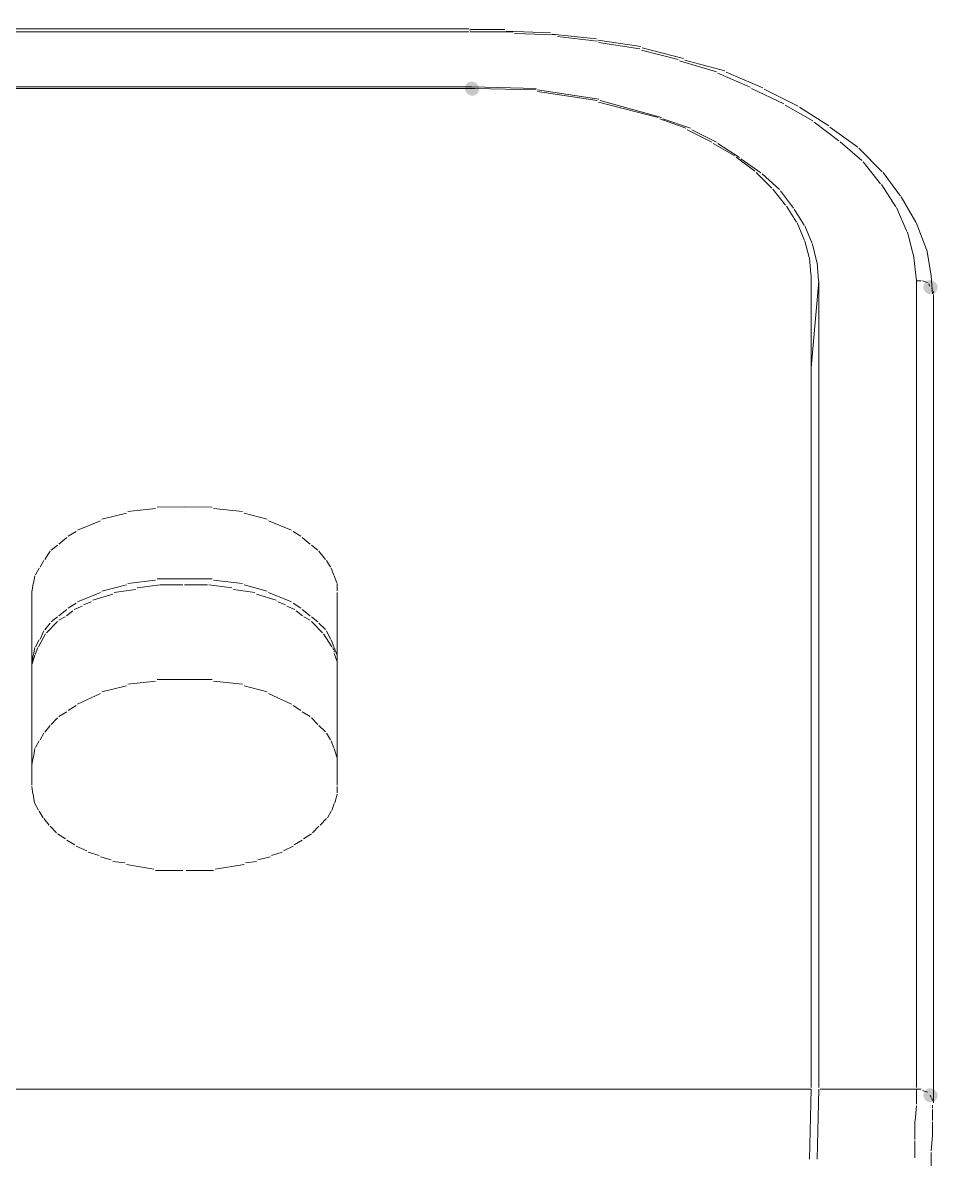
# Model space of a CAD drawing. Header units: millimetres. Extents: x 0 to 297, y 0 to 208.
# Drawn here: x 119.14 to 130.63, y 161.97 to 176.23 of the extents above; entities that cross this region are included whole.
import ezdxf

# ---------------------------------------------------------------- set-up
doc = ezdxf.new("R2010")
doc.units = ezdxf.units.MM

msp = doc.modelspace()

# ---------------------------------------------------------------- hatches: boundary and pattern name
h = msp.add_hatch(color=7)
h.dxf.hatch_style = 2
h.paths.add_polyline_path([(125.188486, 176.226733), (125.188486, 176.054225)])
h = msp.add_hatch(color=7)
h.dxf.hatch_style = 2
h.paths.add_polyline_path([(125.763514, 176.188281), (125.763514, 176.015772)])
h = msp.add_hatch(color=7)
h.dxf.hatch_style = 2
h.paths.add_polyline_path([(126.338542, 176.111728), (126.338542, 175.939219)])
h = msp.add_hatch(color=7)
h.dxf.hatch_style = 2
h.paths.add_polyline_path([(126.894167, 176.015772), (126.894167, 175.843264)])
h = msp.add_hatch(color=7)
h.dxf.hatch_style = 2
h.paths.add_polyline_path([(127.430742, 175.862667), (127.430742, 175.690158)])
h = msp.add_hatch(color=7)
h.dxf.hatch_style = 2
h.paths.add_polyline_path([(127.948267, 175.709208), (127.948267, 175.5367)])
h = msp.add_hatch(color=7)
edge = h.paths.add_edge_path(flags=0)
edge.add_spline(control_points=[(124.837433, 175.463459), (124.803888, 175.497004), (124.748996, 175.497004), (124.715451, 175.463459), (124.681906, 175.429914), (124.681906, 175.375022), (124.715451, 175.341477), (124.715451, 175.341477), (124.721095, 175.335833), (124.721095, 175.335833), (124.75464, 175.302288), (124.809532, 175.302288), (124.843077, 175.335833), (124.876622, 175.369378), (124.876622, 175.42427), (124.843077, 175.457815), (124.843077, 175.457815), (124.837433, 175.463459), (124.837433, 175.463459)], knot_values=[0, 0, 0, 0, 1, 1, 1, 2, 2, 2, 3, 3, 3, 4, 4, 4, 5, 5, 5, 6, 6, 6, 6], degree=3, periodic=1)
h = msp.add_hatch(color=7)
h.dxf.hatch_style = 2
h.paths.add_polyline_path([(128.427339, 175.498247), (128.427339, 175.325739)])
h = msp.add_hatch(color=7)
h.dxf.hatch_style = 2
h.paths.add_polyline_path([(128.868311, 175.268236), (128.868311, 175.095728)])
h = msp.add_hatch(color=7)
h.dxf.hatch_style = 2
h.paths.add_polyline_path([(129.251781, 175.019175), (129.251781, 174.846667)])
h = msp.add_hatch(color=7)
h.dxf.hatch_style = 2
h.paths.add_polyline_path([(129.615847, 174.751064), (129.615847, 174.578556)])
h = msp.add_hatch(color=7)
h.dxf.hatch_style = 2
h.paths.add_polyline_path([(129.922411, 174.444147), (129.922411, 174.271639)])
h = msp.add_hatch(color=7)
h.dxf.hatch_style = 2
h.paths.add_polyline_path([(130.152422, 174.137583), (130.152422, 173.965075)])
h = msp.add_hatch(color=7)
h.dxf.hatch_style = 2
h.paths.add_polyline_path([(130.343981, 173.811969), (130.343981, 173.639461)])
h = msp.add_hatch(color=7)
h.dxf.hatch_style = 2
h.paths.add_polyline_path([(130.478036, 173.466953), (130.478036, 173.294444)])
h = msp.add_hatch(color=7)
h.dxf.hatch_style = 2
h.paths.add_polyline_path([(130.535539, 173.140986), (130.535539, 172.968478)])
h = msp.add_hatch(color=7)
edge = h.paths.add_edge_path(flags=0)
edge.add_spline(control_points=[(130.587005, 172.972142), (130.55346, 173.005687), (130.498568, 173.005687), (130.465023, 172.972142), (130.431478, 172.938597), (130.431478, 172.883706), (130.465023, 172.850161), (130.465023, 172.850161), (130.470667, 172.844516), (130.470667, 172.844516), (130.504212, 172.810971), (130.559104, 172.810971), (130.592649, 172.844516), (130.626194, 172.878061), (130.626194, 172.932953), (130.592649, 172.966498), (130.592649, 172.966498), (130.587005, 172.972142), (130.587005, 172.972142)], knot_values=[0, 0, 0, 0, 1, 1, 1, 2, 2, 2, 3, 3, 3, 4, 4, 4, 5, 5, 5, 6, 6, 6, 6], degree=3, periodic=1)
h = msp.add_hatch(color=7)
edge = h.paths.add_edge_path(flags=0)
edge.add_spline(control_points=[(130.587005, 162.833662), (130.55346, 162.867207), (130.498568, 162.867207), (130.465023, 162.833662), (130.431478, 162.800117), (130.431478, 162.745225), (130.465023, 162.71168), (130.465023, 162.71168), (130.470667, 162.706036), (130.470667, 162.706036), (130.504212, 162.672491), (130.559104, 162.672491), (130.592649, 162.706036), (130.626194, 162.739581), (130.626194, 162.794472), (130.592649, 162.828017), (130.592649, 162.828017), (130.587005, 162.833662), (130.587005, 162.833662)], knot_values=[0, 0, 0, 0, 1, 1, 1, 2, 2, 2, 3, 3, 3, 4, 4, 4, 5, 5, 5, 6, 6, 6, 6], degree=3, periodic=1)
h = msp.add_hatch(color=7)
h.dxf.hatch_style = 2
h.paths.add_polyline_path([(130.554942, 162.695942), (130.554942, 162.523433)])
h = msp.add_hatch(color=7)
h.dxf.hatch_style = 2
h.paths.add_polyline_path([(130.554942, 162.542483), (130.554942, 162.369975)])
h = msp.add_hatch(color=7)
h.dxf.hatch_style = 2
h.paths.add_polyline_path([(130.554942, 162.350925), (130.554942, 162.178417)])
h = msp.add_hatch(color=7)
h.dxf.hatch_style = 2
h.paths.add_polyline_path([(130.535539, 162.159367), (130.535539, 161.986858)])

# ---------------------------------------------------------------- linework, layer by layer
at = {"color": 7, "lineweight": 15}
for points in [[(102.295325, 176.150004), (124.737989, 176.150004)], [(102.295325, 176.111551), (124.737989, 176.111551)], [(124.757392, 176.150004), (124.757392, 176.130954)], [(124.757392, 176.111551), (125.293967, 176.111551)], [(125.188486, 176.140479), (124.766917, 176.140479)], [(125.763514, 176.102026), (125.207536, 176.121429)], [(125.313017, 176.092501), (125.830542, 176.073451)], [(126.338542, 176.025474), (125.782564, 176.082976)], [(125.849592, 176.054049), (126.348067, 175.996546)], [(126.894167, 175.929518), (126.357239, 176.006424)], [(126.367117, 175.977496), (126.884994, 175.90059)], [(126.903692, 175.88154), (127.364419, 175.765829)], [(127.430742, 175.776413), (126.912511, 175.911174)], [(127.383117, 175.747485), (127.843844, 175.612371)], [(127.948267, 175.622954), (127.449086, 175.758068)], [(127.862189, 175.594026), (128.266119, 175.420107)], [(128.427339, 175.411993), (127.965906, 175.605315)], [(124.814894, 175.402468), (102.237822, 175.402468)], [(124.776442, 175.421871), (102.314728, 175.421871)], [(124.776442, 175.421871), (125.581481, 175.402468)], [(124.814894, 175.402468), (125.581481, 175.383418)], [(128.283758, 175.402468), (128.688394, 175.208793)], [(128.868311, 175.181982), (128.444625, 175.39506)], [(125.600531, 175.383418), (126.367469, 175.26806)], [(125.600531, 175.364368), (126.348419, 175.24901)], [(126.386519, 175.249363), (127.153811, 175.037696)], [(126.367117, 175.22996), (127.115358, 175.037696)], [(128.705328, 175.19186), (129.052814, 174.997479)], [(129.251781, 174.932921), (128.884186, 175.166107)], [(127.133703, 175.019351), (127.461081, 174.902935)], [(127.172156, 175.019351), (127.518231, 174.902935)], [(129.069394, 174.980899), (129.380192, 174.747007)], [(127.478719, 174.884943), (127.787753, 174.729368)], [(127.536222, 174.884943), (127.845256, 174.729368)], [(129.615847, 174.66481), (129.26695, 174.917399)], [(127.804686, 174.712435), (128.075619, 174.556507)], [(127.862189, 174.712435), (128.133475, 174.536751)], [(129.395361, 174.731838), (129.668411, 174.49724)], [(128.0922, 174.539926), (128.326092, 174.363538)], [(129.922411, 174.357893), (129.629253, 174.651051)], [(128.149703, 174.520876), (128.402292, 174.34484)], [(129.682875, 174.482776), (129.900892, 174.207257)], [(128.341261, 174.348368), (128.538464, 174.151165)], [(128.417814, 174.329318), (128.633714, 174.132468)], [(130.152422, 174.051329), (129.934053, 174.346604)], [(128.552222, 174.13776), (128.712383, 173.938793)], [(128.647825, 174.118357), (128.809044, 173.899988)], [(129.912886, 174.195263), (130.093861, 173.918332)], [(130.343981, 173.725715), (130.161947, 174.041804)], [(128.724378, 173.926799), (128.848556, 173.726421)], [(128.820333, 173.888346), (128.944158, 173.687968)], [(130.104444, 173.907749), (130.231092, 173.608593)], [(128.858786, 173.715838), (128.947333, 173.493235)], [(128.954389, 173.677738), (129.042936, 173.455135)], [(130.478036, 173.380699), (130.351036, 173.71866)], [(130.2385, 173.600832), (130.310467, 173.31861)], [(128.954389, 173.485826), (129.006953, 173.280157)], [(129.050344, 173.447726), (129.103261, 173.222301)], [(129.011892, 173.275218), (129.029531, 173.066021)], [(130.315406, 173.313671), (130.351389, 172.989821)], [(130.535539, 173.054732), (130.481564, 173.377171)], [(129.107847, 173.217715), (129.125486, 172.989115)], [(129.031294, 173.064257), (129.031294, 162.868274)], [(129.126897, 172.987704), (129.032706, 171.896915)], [(129.126897, 172.987704), (129.126897, 162.868274)], [(130.353506, 172.987704), (130.353506, 162.868274)], [(130.353506, 172.987704), (130.411008, 172.987704)], [(130.430411, 172.987704), (130.489678, 172.966538)], [(130.554942, 172.824721), (130.537303, 173.053321)], [(130.506964, 172.949251), (130.517547, 172.919618)], [(130.545417, 172.891749), (130.556, 172.862115)], [(130.564467, 172.853649), (130.564467, 172.834246)], [(130.564467, 172.815196), (130.564467, 162.676715)], [(120.809103, 170.131968), (120.464086, 170.093515)], [(121.173522, 170.151371), (120.828506, 170.151018)], [(121.173522, 170.151371), (121.518186, 170.151018)], [(121.537589, 170.131968), (121.902008, 170.093515)], [(120.119422, 169.978863), (119.830144, 169.862093)], [(120.445036, 170.074465), (120.137767, 169.997207)], [(121.920706, 170.074465), (122.209278, 169.996854)], [(122.227269, 169.978863), (122.516547, 169.862093)], [(119.812506, 169.844454), (119.713728, 169.783776)], [(122.534186, 169.844454), (122.633317, 169.783776)], [(119.6975, 169.767901), (119.597311, 169.686763)], [(122.649192, 169.767901), (122.749381, 169.686763)], [(119.486892, 169.595393), (119.420922, 169.490971)], [(119.582494, 169.671946), (119.501708, 169.61021)], [(122.764197, 169.671946), (122.844983, 169.61021)], [(122.8598, 169.595393), (122.943408, 169.492735)], [(119.409986, 169.480388), (119.362361, 169.39431)], [(122.955756, 169.480388), (123.003381, 169.39431)], [(119.294981, 169.288829), (119.279811, 169.196754)], [(119.352483, 169.384432), (119.304858, 169.298707)], [(123.013258, 169.384432), (123.044303, 169.295885)], [(123.051711, 169.288829), (123.082756, 169.199929)], [(119.275931, 169.192874), (119.260056, 169.081043)], [(120.445036, 169.173824), (120.137767, 169.096213)], [(120.560042, 169.116321), (120.291225, 169.077515)], [(120.809103, 169.231326), (120.464086, 169.192874)], [(120.866606, 169.173824), (120.578739, 169.135018)], [(121.173522, 169.250376), (120.828506, 169.250376)], [(120.866606, 169.173824), (121.154119, 169.173824)], [(121.173522, 169.250376), (121.518186, 169.250376)], [(121.173522, 169.173824), (121.460683, 169.173824)], [(121.480086, 169.173824), (121.767953, 169.135018)], [(121.537589, 169.231326), (121.902008, 169.192874)], [(121.78665, 169.116321), (122.055467, 169.077515)], [(121.920706, 169.173824), (122.209278, 169.096213)], [(123.089811, 169.192874), (123.089811, 169.097271)], [(119.256881, 169.077868), (119.256881, 166.663104)], [(120.119422, 169.077868), (119.830144, 168.961451)], [(120.272528, 169.058818), (120.022408, 168.980854)], [(122.074164, 169.058818), (122.324283, 168.980854)], [(122.227269, 169.077868), (122.516547, 168.961451)], [(123.089811, 169.077868), (123.089811, 166.663104)], [(119.6975, 168.86726), (119.597311, 168.786121)], [(119.774406, 168.847857), (119.693267, 168.786121)], [(119.812506, 168.943813), (119.713728, 168.883135)], [(119.889411, 168.90536), (119.791339, 168.865143)], [(120.004417, 168.962863), (119.906344, 168.922646)], [(122.342275, 168.962863), (122.440347, 168.922646)], [(122.457281, 168.90536), (122.555353, 168.865143)], [(122.534186, 168.943813), (122.633317, 168.883135)], [(122.572286, 168.847857), (122.653425, 168.786121)], [(122.649192, 168.86726), (122.749381, 168.786121)], [(119.486892, 168.694751), (119.421981, 168.61079)], [(119.582494, 168.713801), (119.442794, 168.574101)], [(119.582494, 168.771304), (119.501708, 168.709568)], [(119.67845, 168.771304), (119.599075, 168.730382)], [(122.668242, 168.771304), (122.747617, 168.730382)], [(122.764197, 168.771304), (122.844983, 168.709568)], [(122.764197, 168.713801), (122.903897, 168.574101)], [(122.8598, 168.694751), (122.94235, 168.612201)], [(119.429389, 168.560343), (119.342606, 168.39736)], [(119.409986, 168.598796), (119.361303, 168.492257)], [(122.917303, 168.560343), (123.021725, 168.398771)], [(122.955756, 168.598796), (123.004792, 168.492257)], [(119.352483, 168.48379), (119.304858, 168.397713)], [(123.013258, 168.48379), (123.044303, 168.395243)], [(119.275931, 168.292232), (119.260056, 168.180401)], [(119.294981, 168.292232), (119.262878, 168.183224)], [(119.294981, 168.387835), (119.279811, 168.29576)], [(119.333433, 168.387835), (119.302389, 168.299288)], [(123.032308, 168.387835), (123.042892, 168.358201)], [(123.051711, 168.387835), (123.082756, 168.299288)], [(123.051711, 168.349735), (123.051711, 168.330332)], [(123.051711, 168.311282), (123.082756, 168.222735)], [(123.089811, 168.292232), (123.089811, 168.196276)], [(119.256881, 168.177226), (119.256881, 168.158176)], [(119.256881, 168.138774), (119.256881, 168.119724)], [(123.089811, 168.215326), (123.089811, 168.119724)], [(121.173522, 167.985668), (120.828506, 167.985315)], [(121.173522, 167.985668), (121.518186, 167.985315)], [(120.445036, 167.908763), (120.137767, 167.831504)], [(120.809103, 167.966265), (120.464086, 167.927813)], [(121.537589, 167.966265), (121.902008, 167.927813)], [(121.920706, 167.908763), (122.209278, 167.831151)], [(120.119422, 167.81316), (119.829792, 167.676988)], [(122.227269, 167.81316), (122.5169, 167.676988)], [(119.6975, 167.583149), (119.598722, 167.522471)], [(119.812506, 167.659701), (119.713728, 167.599024)], [(122.534186, 167.659701), (122.633317, 167.599024)], [(122.649192, 167.583149), (122.748322, 167.522471)], [(119.486892, 167.41064), (119.421981, 167.326679)], [(119.582494, 167.506243), (119.500297, 167.424046)], [(122.764197, 167.506243), (122.846394, 167.424046)], [(122.8598, 167.41064), (122.94235, 167.328443)], [(119.409986, 167.314685), (119.362361, 167.228607)], [(122.955756, 167.314685), (123.003381, 167.228607)], [(119.294981, 167.123126), (119.279106, 167.011296)], [(119.352483, 167.218729), (119.304858, 167.133004)], [(123.013258, 167.218729), (123.044303, 167.130182)], [(123.051711, 167.123126), (123.083814, 167.014118)], [(119.275931, 167.008121), (119.260408, 166.916046)], [(123.089811, 167.008121), (123.089811, 166.931568)], [(119.256881, 166.644054), (119.27205, 166.551979)], [(119.275931, 166.548099), (119.292158, 166.436268)], [(123.089811, 166.548099), (123.057708, 166.43909)], [(123.089811, 166.644054), (123.089811, 166.567149)], [(119.294981, 166.433093), (119.342606, 166.347015)], [(123.051711, 166.433093), (123.020314, 166.344546)], [(119.352483, 166.337138), (119.400108, 166.251413)], [(123.013258, 166.337138), (122.965633, 166.251413)], [(119.409986, 166.241535), (119.474897, 166.157574)], [(119.486892, 166.145579), (119.569089, 166.063382)], [(122.8598, 166.145579), (122.777603, 166.063382)], [(122.955756, 166.241535), (122.873558, 166.159338)], [(119.582494, 166.049976), (119.681625, 165.988946)], [(122.764197, 166.049976), (122.665067, 165.988946)], [(119.6975, 165.973071), (119.796631, 165.912393)], [(119.812506, 165.896518), (119.948678, 165.836899)], [(122.534186, 165.896518), (122.416711, 165.836546)], [(122.649192, 165.973071), (122.550061, 165.912393)], [(119.965964, 165.819965), (120.101431, 165.780101)], [(120.119422, 165.762463), (120.254536, 165.722599)], [(120.272528, 165.70496), (120.426339, 165.685204)], [(122.074164, 165.70496), (121.939403, 165.685204)], [(122.246672, 165.762463), (122.092156, 165.722951)], [(122.399778, 165.819965), (122.264664, 165.780101)], [(120.445036, 165.666507), (120.790406, 165.608651)], [(120.809103, 165.589954), (121.154119, 165.589954)], [(121.537589, 165.589954), (121.192572, 165.589954)], [(121.920706, 165.666507), (121.556286, 165.608651)], [(129.031294, 162.849224), (69.944192, 162.849224)], [(129.031294, 162.849224), (129.012597, 161.967985)], [(129.126897, 162.849224), (129.1082, 161.967985)], [(130.353506, 162.849224), (129.1463, 162.849224)], [(130.353506, 162.849224), (130.411714, 162.848518)], [(130.353506, 162.849224), (130.353506, 162.657665)], [(130.430411, 162.830174), (130.489678, 162.808654)], [(130.526014, 162.772671), (130.536597, 162.742685)], [(130.545417, 162.734218), (130.556, 162.704585)], [(130.564467, 162.695765), (130.564467, 162.676715)], [(130.353506, 162.638263), (130.336219, 162.448468)], [(130.554942, 162.609688), (130.554942, 162.647788)], [(130.554942, 162.456229), (130.554942, 162.590285)], [(130.334456, 162.446704), (130.334456, 162.216693)], [(130.554942, 162.264671), (130.554942, 162.437179)], [(130.334456, 162.197643), (130.334456, 161.986682)], [(130.535539, 162.073113), (130.552825, 162.262554)], [(130.535539, 161.862151), (130.535539, 162.05371)]]:
    msp.add_lwpolyline(points, dxfattribs=at)

doc.saveas('drawing.dxf')
